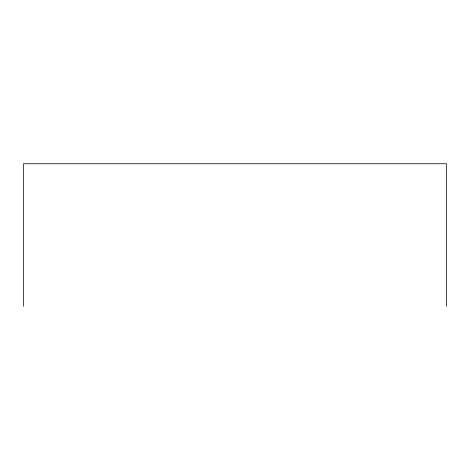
<?xml version="1.0" encoding="UTF-8"?>
<svg xmlns="http://www.w3.org/2000/svg" width="470" height="470" viewBox="0 0 470 470"><rect width="100%" height="100%" fill="white"/><g stroke="black" fill="none" stroke-linecap="round" stroke-linejoin="round"><path stroke-width="0.7" d="M446.5 306.258L446.5 163.742L23.5 163.742L23.5 306.258"/></g></svg>
